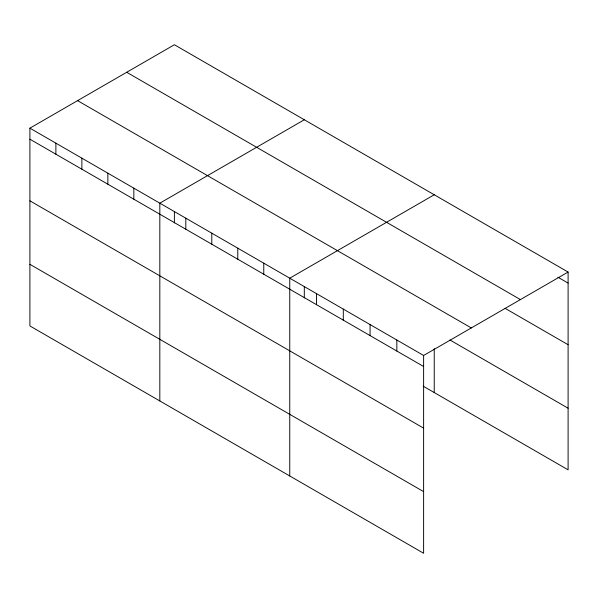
<?xml version="1.0" encoding="UTF-8"?>
<svg xmlns="http://www.w3.org/2000/svg" width="598" height="598" viewBox="0 0 598 598"><rect width="100%" height="100%" fill="white"/><g stroke="black" fill="none" stroke-linecap="round" stroke-linejoin="round"><path stroke-width="0.9" d="M29.9 128.166L423.616 355.474L423.616 553.255L29.9 325.947L29.9 128.166L174.384 44.745L568.1 272.053L568.1 469.834L423.212 386.188M304.307 119.757L159.823 203.178L159.823 400.959M434.238 194.769L289.753 278.19L289.753 475.971M423.616 355.474L568.1 272.053M557.867 277.18L568.1 283.086M126.701 72.276L520.417 299.583M505.108 308.344L568.1 344.717M77.583 100.636L471.299 327.943M449.988 340.015L568.1 408.21M29.9 139.199L423.616 366.507M29.9 200.823L423.616 428.131M29.9 264.316L423.616 491.631M434.238 348.664L434.238 392.55M396.84 340.015L396.84 351.048M370.072 324.557L370.072 335.59M343.297 309.099L343.297 320.139M316.521 293.64L316.521 304.681M304.307 286.726L304.307 297.931M263.77 263.187L263.77 274.22M237.78 248.185L237.78 259.218M211.797 233.183L211.797 244.216M185.814 218.18L185.814 229.213M174.384 211.714L174.384 222.919M133.84 188.176L133.84 199.209M107.857 173.173L107.857 184.206M81.874 158.171L81.874 169.204M55.883 143.169L55.883 154.202"/></g></svg>
